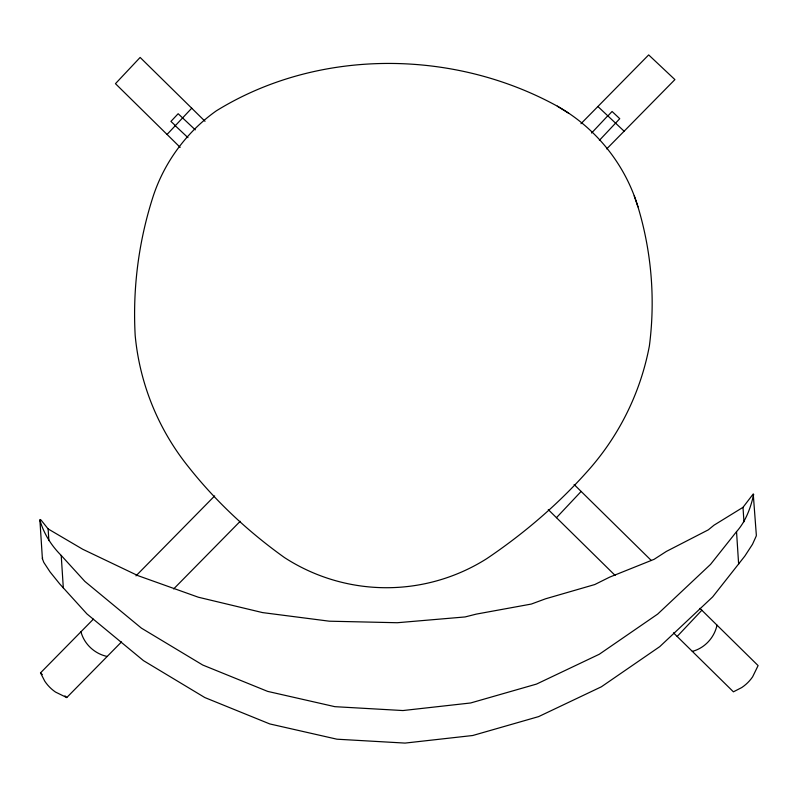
<?xml version="1.0" encoding="UTF-8"?>
<svg xmlns="http://www.w3.org/2000/svg" width="798" height="798" viewBox="0 0 798 798"><rect width="100%" height="100%" fill="white"/><g stroke="black" fill="none" stroke-linecap="round" stroke-linejoin="round"><path stroke-width="1.2" d="M753.701 494.381C750.719 507.698 745.811 521.323 736.534 531.658L710.539 564.395L657.672 614.091L599.278 654.26L536.505 684.086L470.63 702.978L402.95 710.549L334.841 706.669L267.649 691.387L202.742 665.033L141.396 628.126L84.847 581.393L61.217 555.438C51.331 545.583 43.74 533.553 39.9 520.106L40.149 519.508L41.047 520.067L48.129 528.924L82.773 549.283L138.004 575.667L198.353 597.223L262.562 612.595L329.315 621.193L397.274 622.729L465.064 616.944L476.246 614.121L531.328 604.056L545.593 598.789L594.769 584.545L609.662 577.134L654.131 559.308L666.39 551.408L708.305 529.852L714.02 525.184L743.008 507.329L753.242 493.962L756.305 534.68A16.03 3.302 -53.6 0 1 756.195 536.126L752.504 544.286L744.843 556.066L712.644 596.924L659.776 646.619L601.383 686.789L538.61 716.614L472.735 735.507L405.055 743.088L336.946 739.197L269.754 723.926L204.837 697.562L143.5 660.654L86.952 613.931L59.75 583.956L50.045 571.917L43.78 562.371L42.394 558.7L39.9 520.106M717.003 625.143C714.41 637.592 704.674 648.156 692.325 651.387M42.394 558.7L42.633 557.872M167.051 134.453L191.739 108.209M591.577 133.027L607.777 115.81M607.896 115.919L612.086 111.471L619.757 118.693L599.378 140.358M556.465 517.683L581.144 491.438M677.163 636.465L701.851 610.231M121.525 641.901L66.753 697.562L55.491 692.056A39.292 38.354 43.3 0 1 44.768 681.173L40.518 672.874L93.386 619.148M135.989 575.857L214.662 495.917M580.964 123.71L648.674 54.912L674.909 79.6L606.689 148.917M173.645 588.944L240.218 521.293M107.191 656.465C94.743 653.861 84.189 644.136 80.957 631.777M557.343 106.184C453.174 48.907 318.093 47.93 216.278 110.872C186.493 131.929 163.869 162.802 152.767 197.555A383.03 383.03 0 0 0 135.191 335.599A246.343 246.343 0 0 0 188.468 466.86C215.869 501.543 248.567 531.917 284.507 557.593A187.57 187.57 0 0 0 486.82 558.61C523.239 534.042 556.964 505.343 586.291 472.586A260.028 260.028 0 0 0 649.392 345.853A332.796 332.796 0 0 0 637.971 206.862C625.313 164.597 595.827 127.78 557.343 106.184L568.595 113.176M597.892 106.513L624.126 131.191M195.291 129.855L178.154 113.725L170.932 121.406L175.39 125.595M175.271 125.715L187.959 137.655M40.518 672.874L42.324 674.579M64.937 695.856L66.753 697.562M205.036 121.296L140.139 57.436L115.461 83.67L180.178 147.361M574.101 484.506L651.318 560.505M699.936 608.355L758.1 665.592L752.604 676.854A39.292 38.354 -46.7 0 1 741.711 687.577L733.412 691.826L673.482 632.834M548.266 509.613L615.098 575.388M634.23 195.869L637.971 206.862M743.008 507.329L743.945 521.812M736.534 531.658L738.639 564.186M61.217 555.438L63.321 587.966M48.129 528.924L48.887 540.615"/></g></svg>
